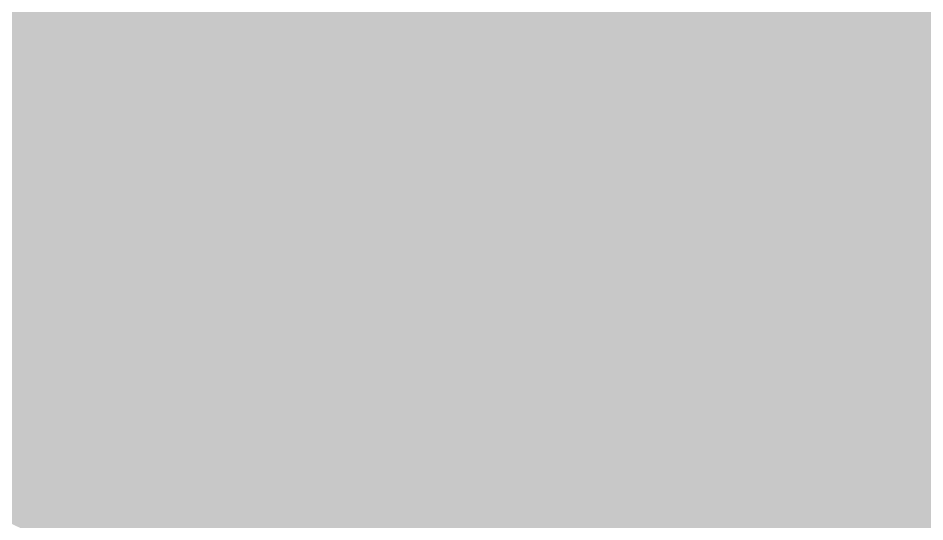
# Model space of a CAD drawing. Header units: inches. Extents: x 27328 to 121296, y -4075 to 4147.
# Drawn here: x 30506.6 to 30770.8, y 973.9 to 1120.6 of the extents above; entities that cross this region are included whole.
import ezdxf

# ---------------------------------------------------------------- set-up
doc = ezdxf.new("R2010")
doc.units = ezdxf.units.IN
doc.header["$MEASUREMENT"] = 0
doc.layers.add('A-ROOF', color=132, linetype='Continuous', lineweight=9)

msp = doc.modelspace()

# ---------------------------------------------------------------- hatches: boundary and pattern name
at = {"layer": 'A-ROOF', "lineweight": 5}
h = msp.add_hatch(color=256, dxfattribs=at)
h.paths.add_polyline_path([(31652.73, 403.79), (31709.25, 437.52), (31707.6, 438.3), (31707.6, 442.47), (31531.12, 525.85), (31530.95, 522.13), (31379.91, 593.57), (31380.08, 666.69), (31817.01, 904.29), (31817.01, 855.69), (31795.97, 843.13), (31795.97, 829.72), (31795.71, 829.26), (31795.1, 828.9), (31793.39, 828.72), (31792.62, 828.94), (31792.12, 829.32), (31791.99, 829.79), (31791.99, 840.75), (31788.37, 838.59), (31791.79, 836.82), (31791.65, 834.69), (31664.37, 758.72), (31664.37, 751.17), (31664.1, 750.71), (31663.5, 750.35), (31661.78, 750.17), (31661.01, 750.39), (31660.51, 750.77), (31660.38, 751.24), (31660.38, 756.34), (31532.76, 680.17), (31532.76, 672.63), (31532.5, 672.17), (31531.89, 671.8), (31530.18, 671.63), (31529.41, 671.84), (31528.91, 672.23), (31528.78, 672.69), (31528.78, 677.79), (31456.75, 634.8), (31538.34, 596.21), (31538.55, 599.88), (31539.06, 600.42), (31539.74, 600.65), (31540.87, 600.68), (31541.81, 600.27), (31542.07, 599.84), (31542.2, 599.52), (31542.33, 599.52), (31542.33, 594.33), (31713.71, 513.27), (32049.19, 695.84), (32013.49, 712.72), (32013.49, 748.43), (32002.83, 742.63), (32002.62, 739.28), (32002.12, 738.16), (32001.54, 737.31), (32000.59, 736.33), (31999.08, 735.27), (31997.27, 734.35), (31995.2, 733.61), (31992.94, 733.07), (31988.46, 732.65), (31988.11, 732.63), (31984.76, 732.8), (31978.38, 729.33), (31932.03, 751.25), (31932.03, 784.91), (31925.43, 781.33), (31893.25, 796.55), (31893.42, 834.23), (31943.97, 861.74), (31976.15, 846.52), (31976.15, 833.54), (31993.24, 842.84), (31908.49, 882.92), (31905.38, 881.07), (31905.38, 879.57), (31897.8, 875.04), (30984.89, 1306.8), (30984.89, 1307.98), (30984.63, 1308.11), (30984.89, 1308.26), (30984.89, 1329.21), (30834.51, 1400.34), (30289.51, 1075.06), (31496.32, 504.3), (31471.52, 489.5), (31632.27, 413.47)], flags=0)
h.paths.add_polyline_path([(31716.18, 680.27), (31691.21, 692.08), (31688.8, 692.49), (31687.36, 693.02), (31686.2, 693.72), (31684.78, 695.12), (31672.66, 700.86), (31672.66, 745.24), (31732.75, 777.94), (31765.48, 762.46), (31765.48, 800.49), (31825.57, 833.19), (31869.1, 812.61), (31868.92, 768.91), (31854.08, 760.06), (31809, 735.53), (31786.5, 746.17), (31784.09, 746.28), (31782.45, 746.62), (31780.29, 747.59), (31779.85, 747.86), (31779.01, 748.68), (31778.33, 750.03), (31776.27, 751.01), (31776.27, 713.62), (31762.84, 705.67), (31724.87, 685)], flags=0)
h.paths.add_polyline_path([(32138.86, 744.64), (32167.7, 760.33), (32138.86, 773.97), (32138.86, 745.86)], flags=0)
h.paths.add_polyline_path([(32057.4, 794.89), (32074.71, 804.31), (32057.4, 812.5), (32057.4, 795.82)], flags=0)

doc.saveas('drawing.dxf')
